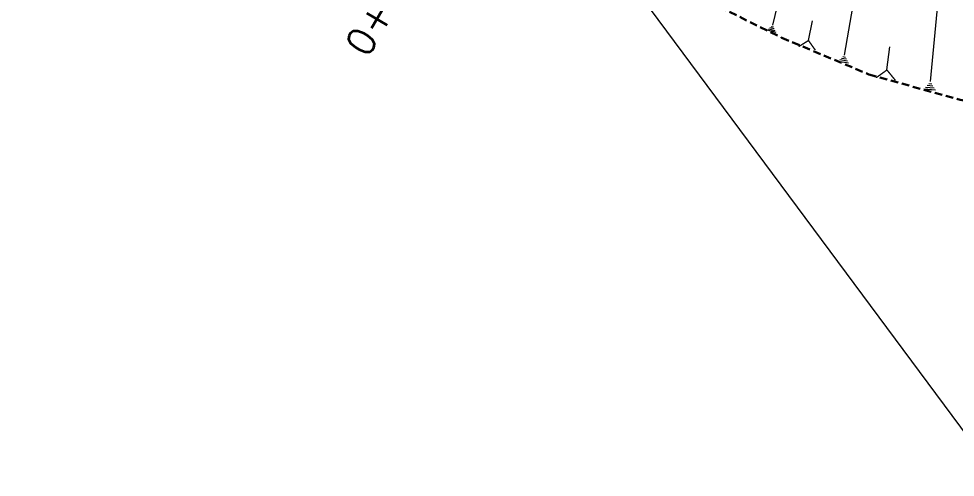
# Model space of a CAD drawing. Header units: metres. Extents: x 544752 to 548977, y 1840603 to 1844608.
# Drawn here: x 546303.7 to 546365.1, y 1842926.8 to 1842956.9 of the extents above; entities that cross this region are included whole.
import ezdxf

# ---------------------------------------------------------------- set-up
doc = ezdxf.new("R2010")
doc.units = ezdxf.units.M
doc.header["$MEASUREMENT"] = 0
doc.linetypes.add('Anordnung Grundriss$0$GESTRICHELT', pattern=[0.75, 0.5, -0.25])
doc.layers.add('C-ROAD', color=7, linetype='Continuous')
doc.layers.add('C-ROAD-CORR', color=5, linetype='Continuous', lineweight=0)
doc.layers.add('C-ROAD-SAMP-TEXT', color=11, linetype='Continuous', lineweight=0)

msp = doc.modelspace()

# ---------------------------------------------------------------- linework, layer by layer
at = {"layer": 'C-ROAD-CORR', "color": 160, "linetype": 'Continuous'}
for p, q in [((546353.147924655, 1842956.429126409, 590.0425145372535), (546354.6175948919, 1842962.63810383, 583.6606901713175)), ((546357.8564243469, 1842954.469888482, 591.4392119387835), (546359.0902590151, 1842961.751310411, 584.0509183803564)), ((546363.487441122, 1842952.730892786, 592.8327814706583), (546364.2724524956, 1842961.072695509, 584.4496220348711)), ((546355.4931127188, 1842955.426873646, 590.7399098650131), (546355.756692937, 1842956.727217714, 589.4125858482955)), ((546352.7750329645, 1842956.118298811, 590.4309527705238), (546353.3419094754, 1842955.984118658, 590.4309527705238)), ((546352.8682558871, 1842956.19600571, 590.3338432122063), (546353.2934132704, 1842956.095370596, 590.3338432122063)), ((546352.9614788097, 1842956.27371261, 590.2367336538887), (546353.2449170653, 1842956.206622534, 590.2367336538887)), ((546353.0547017324, 1842956.351419509, 590.1396240955711), (546353.1964208601, 1842956.317874471, 590.1396240955711)), ((546360.635927652, 1842953.495017101, 592.1858225644819), (546360.8354719752, 1842955.010837518, 590.6563708258398)), ((546357.6527009447, 1842954.27647632, 591.6640350206369), (546357.9850574703, 1842954.220158611, 591.6640350206369)), ((546357.7545626458, 1842954.373182401, 591.5516234797102), (546357.9207409086, 1842954.345023547, 591.5516234797102)), ((546357.4489775425, 1842954.083064158, 591.8888581024903), (546358.1136905936, 1842953.970428739, 591.8888581024903)), ((546357.5508392436, 1842954.179770239, 591.7764465615636), (546358.049374032, 1842954.095293675, 591.7764465615636)), ((546363.2731889283, 1842952.494985814, 593.0878613740624), (546363.6539212015, 1842952.459156728, 593.0878613740624)), ((546363.3803150251, 1842952.6129393, 592.9603214223604), (546363.5706811617, 1842952.595024757, 592.9603214223604)), ((546363.0589367346, 1842952.259078841, 593.3429412774665), (546363.820401281, 1842952.187420669, 593.3429412774665)), ((546363.1660628314, 1842952.377032327, 593.2154013257644), (546363.7371612412, 1842952.323288699, 593.2154013257644))]:
    msp.add_line(p, q, dxfattribs=at)
at = {"layer": 'C-ROAD-CORR', "color": 5, "linetype": 'Anordnung Grundriss$0$GESTRICHELT', "lineweight": 30, "extrusion": (0.1405023046824228, 0.6931526942684987, 0.706964245777146), "const_width": 0.1, "elevation": 1354631.357507286}
msp.add_lwpolyline([(-169344.3764981574, -1353249.397531113), (-169343.8215221631, -1353250.137499104), (-169343.2665461693, -1353249.397531113)], dxfattribs=at)
at = {"layer": 'C-ROAD-CORR', "color": 5, "linetype": 'Anordnung Grundriss$0$GESTRICHELT', "lineweight": 30, "extrusion": (0.09230483106330105, 0.7011853075810256, 0.706978770964785), "const_width": 0.1, "elevation": 1343102.302265051}
msp.add_lwpolyline([(-301154.5831656366, -1341777.962106996), (-301153.9436452707, -1341778.814800818), (-301153.3041249046, -1341777.962106996)], dxfattribs=at)

# ---------------------------------------------------------------- texts
at = {"layer": 'C-ROAD-SAMP-TEXT', "color": 1, "linetype": 'Continuous', "lineweight": -3, "insert": (546328.4518519078, 1842959.218570341), "char_height": 1.8, "width": 10.908, "attachment_point": 5, "rotation": 59.54075230139032, "bg_fill": 3, "box_fill_scale": 1.416666666666667, "bg_fill_color": 256, "bg_fill_true_color": 13158600, "bg_fill_transparency": 0}
msp.add_mtext('{\\Fsimplex.shx|c0;0+100.0}', dxfattribs=at)

# ---------------------------------------------------------------- next in the draw order: linework, layer by layer
at = {"layer": 'C-ROAD', "color": 3, "linetype": 'Continuous', "lineweight": 13}
msp.add_line((546318.9033556893, 1842992.837815686), (546367.8795137824, 1842926.778147745), dxfattribs=at)
at = {"layer": 'C-ROAD-CORR', "color": 11, "linetype": 'Anordnung Grundriss$0$GESTRICHELT', "lineweight": 30}
msp.add_polyline3d([(546271.6662420786, 1842993.961972928, 553.6920148210604), (546279.3234635608, 1842993.414707893, 558.1350285921267), (546286.7980918632, 1842992.732069601, 562.4265077128089), (546293.9635541381, 1842991.820217861, 566.4614089810999), (546300.6270741303, 1842990.536229758, 570.0797467807953), (546305.8232563791, 1842988.164368107, 572.4803364019878), (546310.1707543741, 1842986.363528486, 574.5452419425941), (546311.4563583174, 1842985.929070676, 575.1635992228198), (546317.5186811989, 1842983.605006258, 577.8498969638182), (546321.9514732384, 1842980.240545764, 579.9702105368656), (546325.2823873347, 1842975.68494719, 581.7329569679079), (546328.928349496, 1842971.199455166, 583.6718893918452), (546333.5355662258, 1842967.863058575, 584.5530193758555), (546338.2360253313, 1842964.527473417, 585.8270056301084), (546343.1341124186, 1842961.299223005, 587.3625052194574), (546347.2514934248, 1842958.874876983, 588.695311866304), (546348.2981414224, 1842958.305125374, 589.0313390608372), (546353.740620495, 1842955.607534211, 590.7506178207094), (546359.4495475123, 1842953.20643774, 592.525850220786), (546365.4477436875, 1842951.532659128, 593.9501407971823)], dxfattribs=at)
at = {"layer": 'C-ROAD-CORR', "color": 1, "linetype": 'Anordnung Grundriss$0$GESTRICHELT', "lineweight": 30}
msp.add_polyline3d([(546321.9514732384, 1842980.240545764, 579.9702105368656), (546325.2823873347, 1842975.68494719, 581.7329569679079), (546328.928349496, 1842971.199455166, 583.6718893918452), (546333.5355662258, 1842967.863058575, 584.5530193758555), (546338.2360253313, 1842964.527473417, 585.8270056301084), (546343.1341124186, 1842961.299223005, 587.3625052194574), (546347.2514934248, 1842958.874876983, 588.695311866304), (546348.2981414224, 1842958.305125374, 589.0313390608372), (546353.740620495, 1842955.607534211, 590.7506178207094), (546359.4495475123, 1842953.20643774, 592.525850220786), (546365.4477436875, 1842951.532659128, 593.9501407971823), (546368.5763447889, 1842951.000324981, 594.5098462229149), (546371.6300956303, 1842951.017415937, 594.6215768303825), (546377.7648112215, 1842952.074271058, 594.136848895869), (546383.7381156236, 1842953.612769893, 593.5733047743978), (546389.4808932802, 1842955.737233852, 592.803981254408), (546394.9458359474, 1842958.363421375, 591.8856833064254), (546400.1405459068, 1842961.322637058, 590.9654559427266), (546400.8127248029, 1842961.824360921, 590.7664157991591), (546404.7174475512, 1842965.242511565, 589.3117332541237), (546408.4658924872, 1842970.098345294, 586.8284758240989)], dxfattribs=at)

doc.saveas('drawing.dxf')
